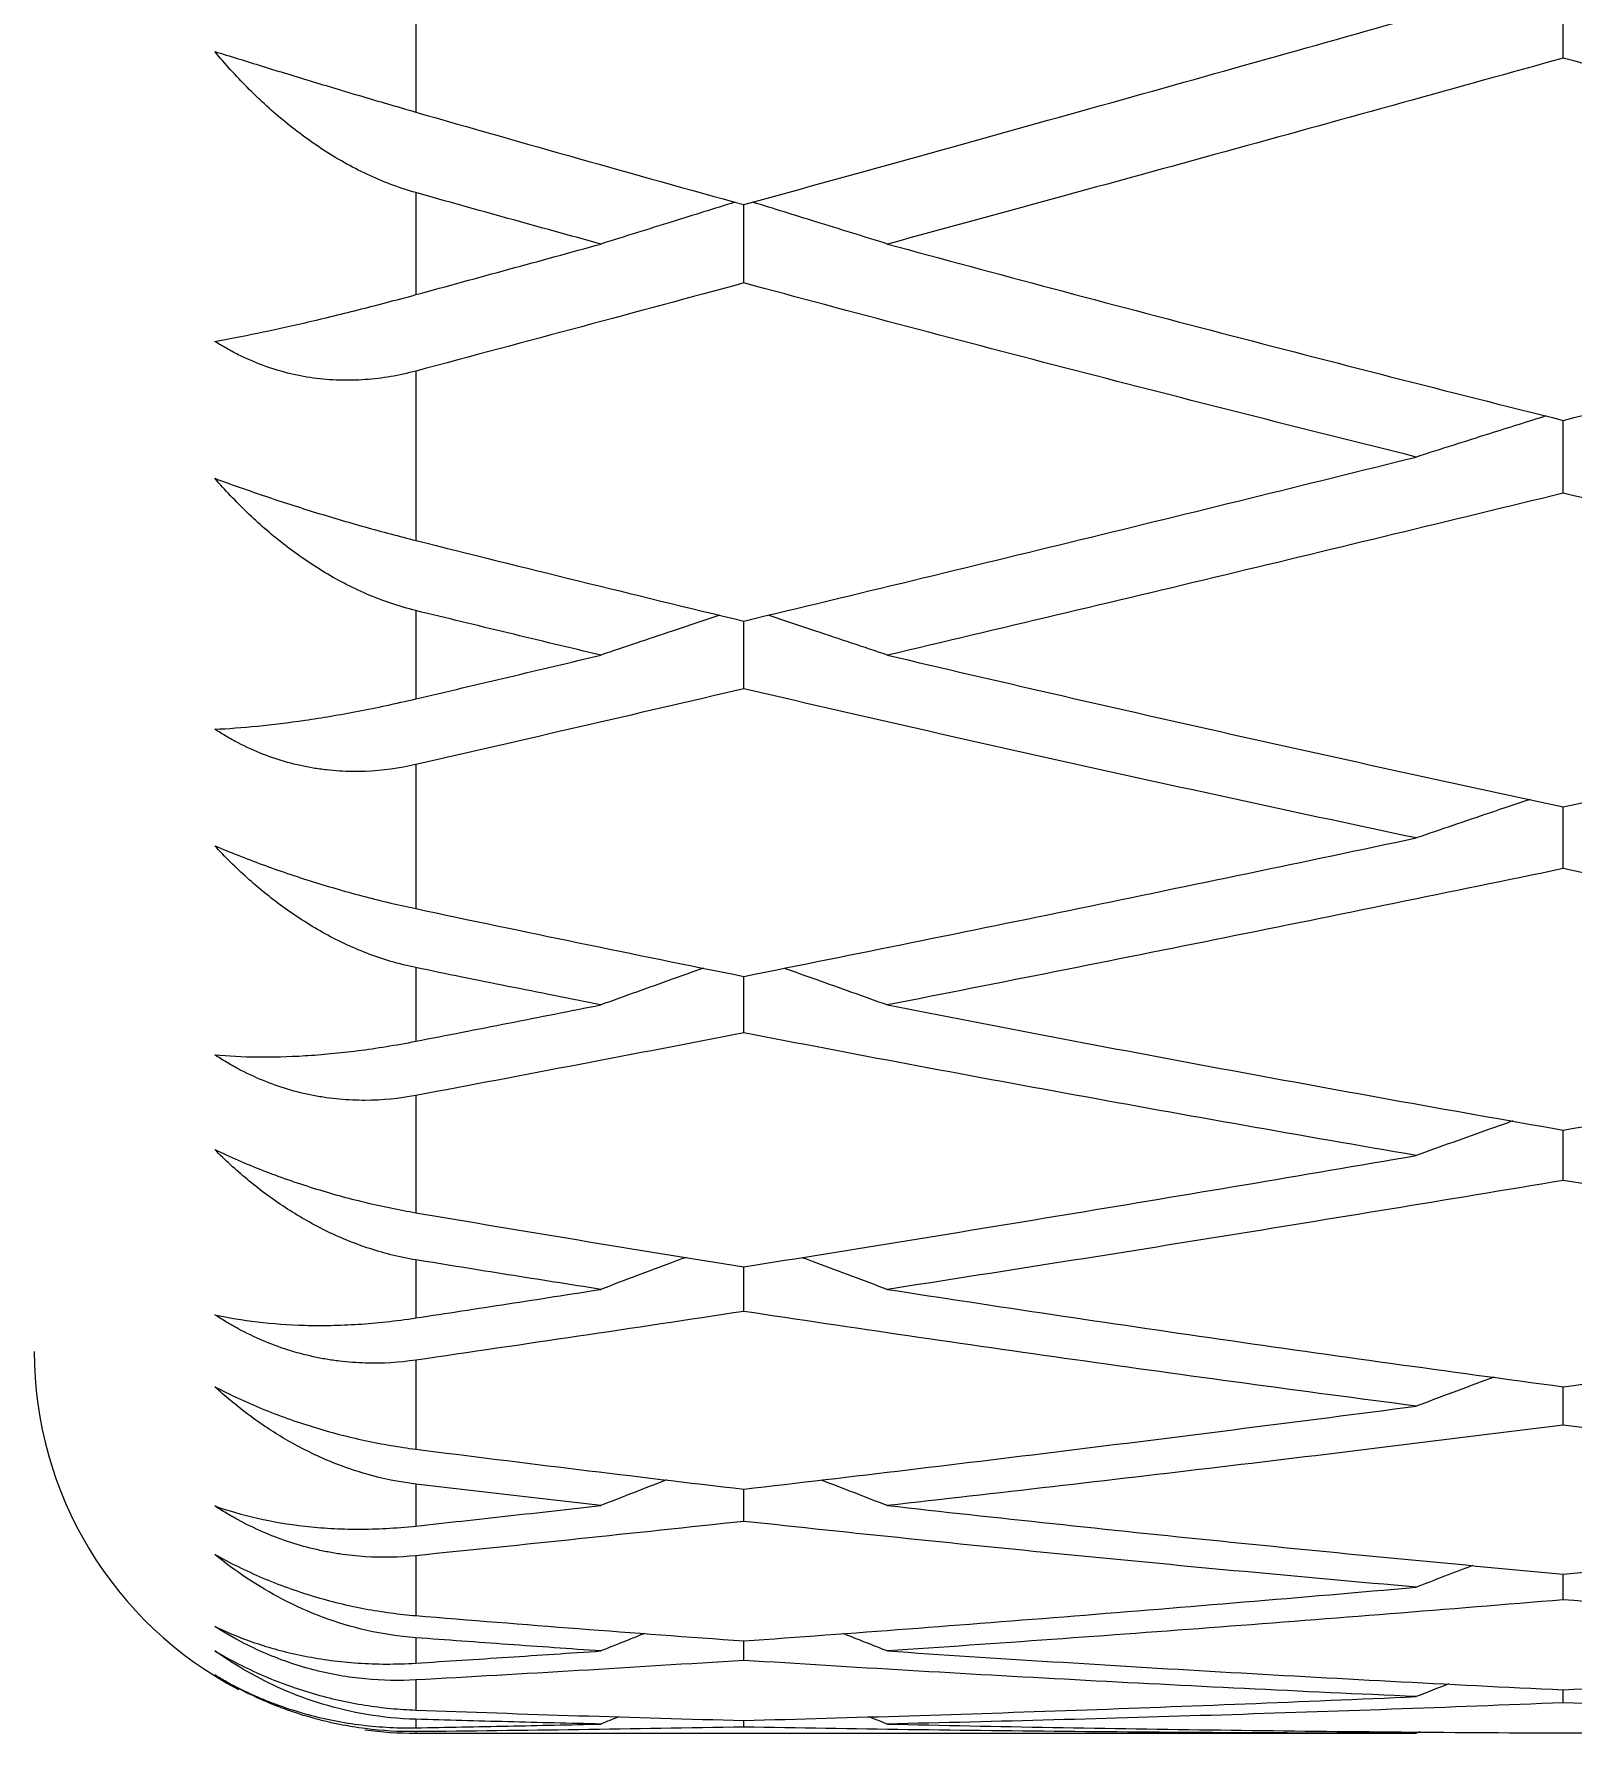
# Model space of a CAD drawing. Extents: x 6453 to 7582, y 0 to 827.
# Drawn here: x 6608.185 to 6612.213, y 199.741 to 204.213 of the extents above; entities that cross this region are included whole.
import ezdxf

# ---------------------------------------------------------------- set-up
doc = ezdxf.new("R2010")
doc.units = 0
doc.header["$LTSCALE"] = 30
doc.header["$MEASUREMENT"] = 0
doc.header["$PDMODE"] = 3
doc.header["$PDSIZE"] = -10
doc.layers.get('0').update_dxf_attribs({"linetype": 'CONTINUOUS'})
doc.layers.get('DEFPOINTS').update_dxf_attribs({"linetype": 'CONTINUOUS'})
doc.layers.add('1', color=7, linetype='CONTINUOUS')
doc.styles.add('Daelim Dimension', font='')
doc.styles.get('Daelim Dimension').set_extended_font_data('나눔고딕')
doc.dimstyles.new('DEFAULT', dxfattribs={"dimscale": 2, "dimtxt": 2, "dimasz": 2, "dimexe": 0, "dimexo": 2, "dimgap": 1, "dimtad": 1, "dimdec": 1, "dimzin": 9, "dimdsep": 46, "dimtxsty": 'Daelim Dimension', "dimcen": 0.5, "dimclrd": 252, "dimclre": 252, "dimclrt": 3, "dimadec": 1, "dimazin": 0, "dimtfac": 1, "dimtdec": 1, "dimtix": 1, "dimtmove": 0, "dimatfit": 3, "dimfxl": 1, "dimtolj": 1, "dimtzin": 1, "dimlwd": 9, "dimlwe": 9, "dimarcsym": 0})

# ---------------------------------------------------------------- blocks, each defined once
blk = doc.blocks.new('*D49')
at = {"color": 5, "lineweight": 9, "ltscale": 0.5, "transparency": 16777216}
for p, q in [((6677.332794329132, 220.066864459086), (6628.548260627731, 268.0054609265835)), ((6604.921866704624, 241.1086575252721), (6627.171205723484, 263.7506143029455)), ((6649.476290164566, 191.7187970069895), (6600.691756463165, 239.657393474487))]:
    blk.add_line(p, q, dxfattribs=at)
at = {"color": 5, "ltscale": 0.5, "transparency": 16777216}
for points in [[(6626.695696500614, 264.2178780650879), (6627.646714946351, 263.283350540803), (6629.974788296337, 266.603669640157)], [(6604.446357481756, 241.5759212874145), (6605.397375927493, 240.6413937631296), (6602.118284131771, 238.2556021880605)]]:
    blk.add_solid(points, dxfattribs=at)
at = {"layer": 'DEFPOINTS', "color": 0, "ltscale": 0.5, "transparency": 16777216}
for p in [(6629.974788296337, 266.603669640157), (6680.185849666344, 217.2632818862326), (6652.329345501778, 188.915214434136)]:
    blk.add_point(p, dxfattribs=at)
at = {"color": 7, "ltscale": 0.5, "transparency": 16777216, "insert": (6610.762873647501, 257.6216783183418), "char_height": 10, "attachment_point": 5, "rotation": 45.50109417869368, "style": 'Daelim Dimension'}
blk.add_mtext('\\A1;40', dxfattribs=at)

msp = doc.modelspace()

# ---------------------------------------------------------------- linework, layer by layer
at = {"layer": '1', "color": 7, "linetype": 'Continuous', "lineweight": 13}
msp.add_line((6609.184837962349, 199.7673518826894), (6609.184837962349, 199.7632865737182), dxfattribs=at)
at = {"layer": '1', "color": 7, "linetype": 'Continuous', "lineweight": 18}
msp.add_line((6609.184837962349, 199.7632818837991), (6611.805306746528, 199.7632818837699), dxfattribs=at)
for start, end in [(179.9999999999935, 242.2954665291462), (262.3063800227869, 270)]:
    msp.add_arc((6609.184837965657, 200.7632818822026), 0.9999999999998953, start, end, dxfattribs=at)
at = {"layer": '1', "color": 7, "linetype": 'Continuous', "lineweight": 13}
for points, weights in [([(6609.184837962402, 204.5138042644693), (6609.184837962399, 204.2552221357334), (6609.184837962395, 204.0087398086594)], [1, 0.999767428634696, 1]), ([(6609.184837962393, 203.7977907276693), (6609.184837962392, 203.6622273024533), (6609.184837962391, 203.5306647535094)], [1, 0.999926457478455, 1]), ([(6609.184837962389, 203.3306093876694), (6609.184837962385, 203.1021910180024), (6609.184837962383, 202.8869449733394)], [1, 0.999767428635029, 1]), ([(6609.184837962382, 202.7032170594994), (6609.18483796238, 202.5854675012753), (6609.184837962379, 202.4720355581994)], [1, 0.999926457478486, 1]), ([(6609.184837962377, 202.3000637863494), (6609.184837962374, 202.1043117751983), (6609.184837962373, 201.9226602936594)], [1, 0.999767428634818, 1]), ([(6609.184837962371, 201.7681665084194), (6609.18483796237, 201.6695209060023), (6609.184837962369, 201.5754623529094)], [1, 0.99992645747863, 1]), ([(6609.184837962366, 201.4334583337593), (6609.184837962365, 201.2725173811233), (6609.184837962363, 201.1264506743494)], [1, 0.999767428634763, 1]), ([(6609.184837962363, 201.0028836839593), (6609.184837962362, 200.9244228192053), (6609.184837962361, 200.8507681812794)], [1, 0.99992645747876, 1]), ([(6609.18483796236, 200.7402877405794), (6609.184837962358, 200.6159211492213), (6609.184837962357, 200.5070395546194)], [1, 0.999767428634885, 1]), ([(6609.184837962355, 200.4157531848894), (6609.184837962354, 200.3583366914464), (6609.184837962354, 200.3058929443194)], [1, 0.999926457478555, 1]), ([(6609.184837962353, 200.2281465288894), (6609.184837962353, 200.1417168852114), (6609.184837962352, 200.0712133323194)], [1, 0.999767428634992, 1]), ([(6609.184837962352, 200.0132077358093), (6609.184837962351, 199.9774646808024), (6609.184837962351, 199.9468064091393)], [1, 0.999926457478677, 1]), ([(6609.18483796235, 199.9026458249893), (6609.18483796235, 199.8551000702444), (6609.18483796235, 199.8237470107393)], [1, 0.999767428634867, 1]), ([(6609.184837962349, 199.7996577089094), (6609.184837962349, 199.7859797007234), (6609.184837962349, 199.7774428029693)], [1, 0.999926457478482, 1])]:
    msp.add_rational_spline(points, weights, degree=2, dxfattribs=at)
at = {"layer": '1', "color": 7, "linetype": 'Continuous', "lineweight": 18}
for points in [[(6612.190408844168, 204.1503038699854), (6612.190401083487, 204.1868682867654), (6612.190389709558, 204.2600058825454), (6612.190386306943, 204.3331608766554), (6612.190386514885, 204.3697426918454)], [(6610.044088957938, 203.7663528935294), (6610.354804459819, 203.8521041973764), (6610.959164561075, 204.0200132957294), (6611.529050102885, 204.1802006442934), (6611.805306746577, 204.2582474379204)], [(6609.184837962393, 203.7977907276693), (6609.140014933308, 203.8103804093294), (6609.054530082037, 203.8432031459604), (6608.938593728999, 203.9090427553523), (6608.834422695762, 203.9868260137034), (6608.741575994331, 204.0725719250744), (6608.6849590729, 204.1352169201743), (6608.658037319932, 204.1675489883854)], [(6612.190408844168, 204.1503038699854), (6611.913120716113, 204.0730718146984), (6611.340722029725, 203.9144963280054), (6610.732951330335, 203.7481818754223), (6610.420308034966, 203.6632275582854)], [(6614.007941417881, 203.6632275582454), (6613.69668201262, 203.7435688491684), (6613.082502779078, 203.9051841383053), (6612.484996486291, 204.0683809780824), (6612.190408844168, 204.1503038699854)], [(6609.184837962395, 204.0087398086594), (6609.325783764119, 203.9681818424773), (6609.609936684583, 203.8872121294344), (6609.898616528077, 203.8065767965913), (6610.044088957938, 203.7663528935294)], [(6609.669429902168, 203.6632275582934), (6609.587941993953, 203.6855974253843), (6609.425688942562, 203.7303969277964), (6609.26488088658, 203.7753086474784), (6609.184837962393, 203.7977907276693)], [(6609.184837962391, 203.5306647535094), (6609.266641571116, 203.5529632589184), (6609.429212659284, 203.5973588083664), (6609.589704976161, 203.6413416609043), (6609.669429902168, 203.6632275582934)], [(6610.420308034966, 203.6632275582854), (6610.706618918286, 203.5854285268024), (6611.28794189369, 203.4305589733253), (6611.886681862926, 203.2774457934094), (6612.190408844157, 203.2014037034154)], [(6612.190408844157, 203.2014037034154), (6612.494493780268, 203.2774170776424), (6613.101532315766, 203.4304492453754), (6613.70621229517, 203.5853461936584), (6614.007941417881, 203.6632275582454)], [(6610.044088957935, 203.5612811368894), (6609.904031135933, 203.5234348251213), (6609.620753834595, 203.4471256798944), (6609.331185846287, 203.3696355380374), (6609.184837962389, 203.3306093876694)], [(6611.805306746564, 203.1054844822104), (6611.503061690076, 203.1804927836534), (6610.907285753008, 203.3315697026804), (6610.328922584717, 203.4844598198364), (6610.044088957935, 203.5612811368894)], [(6610.044088957925, 202.6759217172594), (6610.338517707929, 202.7464417380864), (6610.926517838526, 202.8886075879694), (6611.512696315935, 203.0328672105134), (6611.805306746564, 203.1054844822104)], [(6609.184837962382, 202.7032170594994), (6609.140014933295, 202.7141523796293), (6609.054530082025, 202.7436538750204), (6608.938593728985, 202.8046084413724), (6608.834422695751, 202.8776869838933), (6608.741575994319, 202.9589745317544), (6608.684959072888, 203.0187404040644), (6608.658037319919, 203.0496653467954)], [(6612.190408844154, 203.0107808354254), (6611.894508612818, 202.9385641743193), (6611.303565761473, 202.7956117193353), (6610.714414152669, 202.6557105068924), (6610.420308034954, 202.5865469447454)], [(6614.007941417869, 202.5865469447053), (6613.696624689123, 202.6560903161594), (6613.082388321093, 202.7964366339254), (6612.484939361231, 202.9390101929123), (6612.190408844154, 203.0107808354254)], [(6609.184837962383, 202.8869449733394), (6609.325769053994, 202.8515305451173), (6609.609907229466, 202.7809314096044), (6609.898601783842, 202.7108343524513), (6610.044088957925, 202.6759217172594)], [(6609.669429902156, 202.5865469447534), (6609.587942779684, 202.6059065356944), (6609.42569051303, 202.6447136027764), (6609.264881671286, 202.6836890713284), (6609.184837962382, 202.7032170594994)], [(6609.184837962379, 202.4720355581994), (6609.265663699732, 202.4910312913383), (6609.427255608033, 202.5291134420464), (6609.588725828678, 202.5673733894344), (6609.669429902156, 202.5865469447534)], [(6610.420308034954, 202.5865469447454), (6610.706562824545, 202.5192297427523), (6611.287829468128, 202.3856466363954), (6611.886625542385, 202.2544724816794), (6612.190408844146, 202.1895646816254)], [(6612.190408844146, 202.1895646816254), (6612.492590283478, 202.2540298632824), (6613.097718255841, 202.3846938986754), (6613.704302187059, 202.5187186082584), (6614.007941417869, 202.5865469447053)], [(6610.044088957922, 202.4984444175694), (6609.9006568144, 202.4649979440314), (6609.614012668928, 202.3984834575743), (6609.327819330449, 202.3327394125874), (6609.184837962377, 202.3000637863494)], [(6611.805306746553, 202.1078373175404), (6611.50307132456, 202.1716411558934), (6610.907304984335, 202.3006490920904), (6610.328932179696, 202.4321489207664), (6610.044088957922, 202.4984444175694)], [(6610.044088957915, 201.7453127115793), (6610.336385817652, 201.8038963527164), (6610.92224467889, 201.9229360448394), (6611.510555649401, 202.0456134682333), (6611.805306746553, 202.1078373175404)], [(6609.184837962371, 201.7681665084194), (6609.140014933285, 201.7773276573794), (6609.054530082014, 201.8031846869804), (6608.938593728975, 201.8585863793024), (6608.83442269574, 201.9261595422034), (6608.741575994309, 202.0020981231543), (6608.684959072876, 202.0583300652644), (6608.658037319909, 202.0875090623854)], [(6612.190408844143, 202.0274111848753), (6611.894704851982, 201.9662257050994), (6611.303957504941, 201.8455456155554), (6610.71460960171, 201.7283581528123), (6610.420308034944, 201.6706677104854)], [(6614.007941417858, 201.6706677104453), (6613.696644637776, 201.7286327200284), (6613.08242815263, 201.8461524114053), (6612.484959240825, 201.9665591328524), (6612.190408844143, 202.0274111848753)], [(6609.184837962373, 201.9226602936594), (6609.325769885124, 201.8927730020974), (6609.609908893704, 201.8333136990244), (6609.898602616897, 201.7745273246114), (6610.044088957915, 201.7453127115793)], [(6609.669429902146, 201.6706677104934), (6609.587944001288, 201.6868048913444), (6609.425692954676, 201.7191943158063), (6609.264882891299, 201.7518065360584), (6609.184837962371, 201.7681665084194)], [(6609.184837962369, 201.5754623529094), (6609.2655039526, 201.5911826147683), (6609.426935901119, 201.6227712755364), (6609.588565873077, 201.6546536829443), (6609.669429902146, 201.6706677104934)], [(6610.420308034944, 201.6706677104854), (6610.706565918606, 201.6145540305224), (6611.287835669395, 201.5037062959753), (6611.886628648958, 201.3959241834694), (6612.190408844135, 201.3428764598754)], [(6612.190408844135, 201.3428764598754), (6612.485104771919, 201.3942578516124), (6613.082719744501, 201.5002156024653), (6613.69679067441, 201.6127298936283), (6614.007941417858, 201.6706677104453)], [(6610.044088957912, 201.5973743472694), (6609.900697190669, 201.5696137817914), (6609.614093331189, 201.5145283798043), (6609.327859613316, 201.4603307422973), (6609.184837962366, 201.4334583337593)], [(6611.805306746544, 201.2762363750203), (6611.503085238248, 201.3281367036834), (6610.907332757346, 201.4336621298004), (6610.328946036331, 201.5423309283364), (6610.044088957912, 201.5973743472694)], [(6609.184837962363, 201.0028836839593), (6609.140014933276, 201.0101702902793), (6609.054530082006, 201.0320995590604), (6608.938593728966, 201.0813413848224), (6608.834422695731, 201.1426688223734), (6608.7415759943, 201.2124264374544), (6608.684959072868, 201.2645083604244), (6608.6580373199, 201.2916217207454)], [(6610.044088957906, 200.9847218234993), (6610.327982498753, 201.0299005480263), (6610.905401533624, 201.1235910072303), (6611.502117733437, 201.2241698973133), (6611.805306746544, 201.2762363750203)], [(6612.190408844134, 201.2109689220154), (6611.885684874422, 201.1599262015193), (6611.28595173647, 201.0614027738754), (6610.705625944624, 200.9697736085824), (6610.420308034936, 200.9256244200853)], [(6614.007941417851, 200.9256244200454), (6613.696660810927, 200.9713780699684), (6613.08246044562, 201.0647857134754), (6612.484975357991, 201.1617043170124), (6612.190408844134, 201.2109689220154)], [(6609.184837962363, 201.1264506743494), (6609.325769027008, 201.1024183260574), (6609.609907175451, 201.0547506410044), (6609.898601756793, 201.0079186700013), (6610.044088957906, 200.9847218234993)], [(6609.669429902138, 200.9256244200934), (6609.587944462244, 200.9383626066843), (6609.425693876004, 200.9639797460164), (6609.264883351654, 200.9898711934883), (6609.184837962363, 201.0028836839593)], [(6609.184837962361, 200.8507681812794), (6609.264784824332, 200.8629685381284), (6609.425496691095, 200.8876430464664), (6609.587845806344, 200.9128708111444), (6609.669429902138, 200.9256244200934)], [(6610.420308034936, 200.9256244200853), (6610.7065654706, 200.8813298523124), (6611.28783477149, 200.7944326842154), (6611.886628199141, 200.7112227005694), (6612.190408844129, 200.6706155315154)], [(6612.190408844129, 200.6706155315154), (6612.485204490828, 200.7099604013924), (6613.082919545366, 200.7917449478354), (6613.696890739717, 200.8799045662583), (6614.007941417851, 200.9256244200454)], [(6610.044088957905, 200.8679432382494), (6609.898275851328, 200.8457955364714), (6609.60925610218, 200.8023826469044), (6609.325443875509, 200.7607025605974), (6609.18483796236, 200.7402877405794)], [(6611.805306746536, 200.6197928486004), (6611.503095521308, 200.6592226323433), (6610.907353283285, 200.7401110622004), (6610.328956277224, 200.8247566369064), (6610.044088957905, 200.8679432382494)], [(6609.184837962355, 200.4157531848894), (6609.140014943193, 200.4210854137893), (6609.054530105841, 200.4388466550404), (6608.938593755549, 200.4813891049424), (6608.834422718121, 200.5357988989134), (6608.741576004162, 200.5986112748043), (6608.684959076221, 200.6459725631744), (6608.658037319894, 200.6707232301254)], [(6610.044088957899, 200.4024822459394), (6610.327801377054, 200.4354242725763), (6610.905038511488, 200.5044981497604), (6611.501935865986, 200.5802117635434), (6611.805306746536, 200.6197928486004)], [(6612.190408844128, 200.5703991591254), (6611.885967529079, 200.5319604857794), (6611.286515961818, 200.4584672789354), (6610.705907461031, 200.3914966317624), (6610.420308034931, 200.3595799237254)], [(6614.007941417844, 200.3595799236854), (6613.696680248455, 200.3926218755294), (6613.082499256599, 200.4608949656454), (6612.484994728229, 200.5332626422824), (6612.190408844128, 200.5703991591254)], [(6609.184837962357, 200.5070395546194), (6609.325764689444, 200.4891258224274), (6609.609898490045, 200.4537723455144), (6609.898597409172, 200.4194075094713), (6610.044088957899, 200.4024822459394)], [(6609.669429902132, 200.3595799237333), (6609.587945432922, 200.3687795355344), (6609.425695816117, 200.3873437017564), (6609.264884321065, 200.4062307226484), (6609.184837962355, 200.4157531848894)], [(6609.841382940984, 200.4265493470473), (6609.783896468733, 200.4042933439292), (6609.726579073818, 200.3819701227558), (6609.669429902132, 200.3595799237333)], [(6610.044088957899, 200.3181428903694), (6610.044080271909, 200.3462407031663), (6610.044073677388, 200.3743520418944), (6610.044069101314, 200.4024768879564)], [(6610.246508416084, 200.4268219091816), (6610.304429368248, 200.4045025998647), (6610.36236283197, 200.3820888734476), (6610.420308034931, 200.3595799237254)], [(6609.184837962354, 200.3058929443194), (6609.264767636716, 200.3145780032784), (6609.425462293156, 200.3322086879963), (6609.587828596297, 200.3503671210644), (6609.669429902132, 200.3595799237333)], [(6610.420308034931, 200.3595799237254), (6610.706551003272, 200.3275912976523), (6611.287805775437, 200.2655980055654), (6611.886613673319, 200.2078702888494), (6612.190408844123, 200.1801473279453)], [(6612.190408844123, 200.1801473279453), (6612.484927043059, 200.2069819396924), (6613.082363639954, 200.2636490189354), (6613.696612328164, 200.3265307617694), (6614.007941417844, 200.3595799236854)], [(6610.044088957899, 200.3181428903694), (6609.898361141885, 200.3023287326814), (6609.609426490128, 200.2715266134444), (6609.325528968749, 200.2423425716173), (6609.184837962353, 200.2281465288894)], [(6611.805306746532, 200.1456988709303), (6611.503098342348, 200.1722276270534), (6610.90735891435, 200.2275945042304), (6610.328959086698, 200.2872879426164), (6610.044088957899, 200.3181428903694)], [(6609.184837962352, 200.0132077358093), (6609.140014960521, 200.0165271666194), (6609.054530147479, 200.0299257829903), (6608.938593801986, 200.0653027501424), (6608.834422757239, 200.1121987738434), (6608.741576021395, 200.1673777270344), (6608.684959082087, 200.2094994828043), (6608.658037319889, 200.2316162843354)], [(6611.953880317874, 200.2027674369759), (6611.904231562057, 200.1837913631644), (6611.854707194718, 200.1647684495937), (6611.805306746532, 200.1456988709303)], [(6612.190408844122, 200.1127201125854), (6612.190403018066, 200.1351841561437), (6612.190398360699, 200.157657158627), (6612.190394837799, 200.1801391111009)], [(6610.044088957896, 200.0049731175693), (6610.327785108661, 200.0253451819863), (6610.905005904775, 200.0690754969604), (6611.501919530609, 200.1190666351933), (6611.805306746532, 200.1456988709303)], [(6612.190408844122, 200.1127201125854), (6611.885772852347, 200.0872430014593), (6611.286127354853, 200.0395285418054), (6610.705713568263, 199.9980138072524), (6610.420308034925, 199.9787359233753)], [(6614.00794141784, 199.9787359233354), (6613.696659519655, 199.9987083495784), (6613.082457867345, 200.0411038346854), (6612.484974071188, 200.0881235237924), (6612.190408844122, 200.1127201125854)], [(6609.184837962352, 200.0712133323194), (6609.325759132036, 200.0596142005774), (6609.609887362059, 200.0369619794243), (6609.898591838877, 200.0154410689514), (6610.044088957896, 200.0049731175693)], [(6609.669429902127, 199.9787359233834), (6609.587943777605, 199.9842964322044), (6609.425692507615, 199.9956045124464), (6609.264882667907, 200.0072799119084), (6609.184837962352, 200.0132077358093)], [(6609.784096184959, 200.0244908342667), (6609.745798968486, 200.0092697607334), (6609.707576958882, 199.9940180994215), (6609.669429902127, 199.9787359233834)], [(6610.044088957895, 199.9539970312994), (6610.044083299272, 199.9709782500131), (6610.044078528284, 199.9879659174757), (6610.044074624742, 200.0049600292612)], [(6610.303899007279, 200.0248496733172), (6610.342696596173, 200.0095219334065), (6610.381499682729, 199.9941507659765), (6610.420308034925, 199.9787359233753)], [(6609.184837962349, 199.7996577089094), (6609.140014960516, 199.8009279753094), (6609.054530147471, 199.8098171775803), (6608.938593801978, 199.8376410742324), (6608.834422757232, 199.8765095285233), (6608.741576021391, 199.9234504968244), (6608.684959082083, 199.9598712165543), (6608.658037319886, 199.9791118309654)], [(6609.184837962351, 199.9468064091393), (6609.26476608858, 199.9518835394784), (6609.425459194843, 199.9622798197464), (6609.587827046142, 199.9731674489444), (6609.669429902127, 199.9787359233834)], [(6610.420308034925, 199.9787359233753), (6610.706576103643, 199.9593997790323), (6611.287856082716, 199.9229864299854), (6611.886638875177, 199.8913773882993), (6612.19040884412, 199.8768455214454)], [(6612.19040884412, 199.8768455214454), (6612.487267204704, 199.8910246745424), (6613.087052501777, 199.9221452986853), (6613.698960618785, 199.9589111398984), (6614.00794141784, 199.9787359233354)], [(6610.044088957895, 199.9539970312994), (6609.898302447696, 199.9446729721614), (6609.609309234677, 199.9268034902344), (6609.325470410347, 199.9104519503474), (6609.18483796235, 199.9026458249893)], [(6611.805306746529, 199.8591487148304), (6611.503078923128, 199.8724870138234), (6610.907320151799, 199.9017273859804), (6610.328939747104, 199.9358134508864), (6610.044088957895, 199.9539970312994)], [(6611.890652453628, 199.8925500150523), (6611.862162847681, 199.8814319602933), (6611.833714308396, 199.8702981822961), (6611.805306746529, 199.8591487148304)], [(6612.19040884412, 199.8429462097854), (6612.190405661, 199.8542392200861), (6612.190402826744, 199.8655352201476), (6612.19040033577, 199.876834208712)], [(6609.18483796235, 199.8237470107393), (6609.325806864133, 199.8185871083974), (6609.609982939433, 199.8088823978443), (6609.898639681655, 199.8004436528814), (6610.044088957892, 199.7965496315693)], [(6610.044088957892, 199.7965496315693), (6610.331021595921, 199.8042169059464), (6610.911492845938, 199.8222704476504), (6611.505169343431, 199.8459026728934), (6611.805306746529, 199.8591487148304)], [(6612.19040884412, 199.8429462097854), (6611.889022584986, 199.8308646441694), (6611.292614409947, 199.8095468852154), (6610.708950214612, 199.7937876817924), (6610.420308034923, 199.7872650255754)], [(6614.007941417838, 199.7872650255354), (6613.696635095806, 199.7939474279194), (6613.082409100174, 199.8099991838854), (6612.484949731887, 199.8311574045024), (6612.19040884412, 199.8429462097854)], [(6609.669429902126, 199.7872650255834), (6609.58794665129, 199.7891252568644), (6609.425698251292, 199.7930530794464), (6609.264885537846, 199.7973891918184), (6609.184837962349, 199.7996577089094)], [(6609.184837962349, 199.7774428029693), (6609.264937523563, 199.7788595790884), (6609.425802291511, 199.7819116460664), (6609.587998704849, 199.7854059826844), (6609.669429902126, 199.7872650255834)], [(6610.044088957892, 199.7794953192794), (6609.89875458172, 199.7767783369314), (6609.610212479855, 199.7720474803044), (6609.325921498382, 199.7686927610173), (6609.184837962349, 199.7673518826894)], [(6609.716458115029, 199.8062828304151), (6609.700769395462, 199.7999487672499), (6609.685093330356, 199.7936094972683), (6609.669429902126, 199.7872650255834)], [(6610.044088957892, 199.7794953192794), (6610.04408688022, 199.7851760303342), (6610.044084922211, 199.7908576967234), (6610.044083082868, 199.7965403182656)], [(6611.805306746528, 199.7632818837704), (6611.503112183678, 199.7632818837733), (6610.907386542925, 199.7660726787103), (6610.328972871271, 199.7741796165264), (6610.044088957892, 199.7794953192794)], [(6610.371217575335, 199.8069575643275), (6610.387580113997, 199.8004012240478), (6610.403943606325, 199.7938370507218), (6610.420308034923, 199.7872650255754)], [(6610.420308034923, 199.7872650255754), (6610.70670549137, 199.7807930950024), (6611.288115407425, 199.7703604434454), (6611.886768786047, 199.7652165022394), (6612.190408844119, 199.7640331500754)], [(6612.190408844119, 199.7640331500754), (6612.492301292589, 199.7652078626624), (6613.097139203976, 199.7703013243054), (6613.704012192412, 199.7807409775784), (6614.007941417838, 199.7872650255354)], [(6611.814836897065, 199.7670417049527), (6611.811659667873, 199.7657886284732), (6611.808482951068, 199.76453535473), (6611.805306746528, 199.7632818837704)]]:
    msp.add_open_spline(points, degree=3, dxfattribs=at)
for points, knots in [([(6608.658037319934, 204.1675489883793), (6608.697806407561, 204.1551206003439), (6608.739261183711, 204.1422550381108), (6608.804021713104, 204.122320605959), (6608.826063561366, 204.1155623790621), (6608.870942551127, 204.1018641829245), (6608.893417955617, 204.0950346235545), (6608.960949434896, 204.0746141310536), (6609.00611015522, 204.0610908029708), (6609.074063892457, 204.0409901030598), (6609.096546803732, 204.0343812074222), (6609.14101147926, 204.021399164087), (6609.163026089468, 204.01501630071), (6609.184837962393, 204.0087398086565)], [0, 0, 0, 0, 0.250000000000045, 0.250000000000045, 0.3750000000000427, 0.3750000000000427, 0.5000000000000405, 0.5000000000000405, 0.749999999999951, 0.749999999999951, 0.8749999999999756, 0.8749999999999756, 1, 1, 1, 1]), ([(6610.021195210552, 203.7727712479071), (6609.96602492721, 203.755798547556), (6609.848395932493, 203.7194036205024), (6609.73147049605, 203.6827836820333), (6609.669429902168, 203.6632275582934)], [0, 0, 0, 0, 0.4677048215013129, 1, 1, 1, 1]), ([(6610.044088957935, 203.5612811368894), (6610.044079368122, 203.5976874459093), (6610.04406615318, 203.6660350049333), (6610.04406157382, 203.7344063781061), (6610.044061250899, 203.7663571344692)], [0, 0, 0, 0, 0.5327637849832693, 1, 1, 1, 1]), ([(6610.420308034966, 203.6632275582854), (6610.357571405754, 203.6828348558464), (6610.239785757949, 203.7194862455251), (6610.122052093069, 203.755823842432), (6610.067025632012, 203.7727430286762)], [0, 0, 0, 0, 0.5325170726562491, 1, 1, 1, 1]), ([(6608.658037319923, 203.4083684727059), (6608.693350946847, 203.4146487477278), (6608.730544685954, 203.4218056846028), (6608.80914376803, 203.4380152348118), (6608.850541921467, 203.4470652676334), (6608.916405897265, 203.4622669144307), (6608.939028168828, 203.4676152983129), (6608.985543380358, 203.4788757535093), (6609.009249683979, 203.4847423203154), (6609.081824222352, 203.5030854552974), (6609.132126065099, 203.516296236695), (6609.184837962393, 203.5306647535049)], [0, 0, 0, 0, 0.2499999999999664, 0.2499999999999664, 0.4999999999999328, 0.4999999999999328, 0.6249999999998944, 0.6249999999998944, 0.749999999999856, 0.749999999999856, 1, 1, 1, 1]), ([(6609.184837962388, 203.3306093876751), (6609.141125510458, 203.3189527194934), (6609.096902021472, 203.3112961402359), (6609.02969880038, 203.30644284193), (6609.007152455642, 203.3059348651376), (6608.973095225215, 203.3069692487732), (6608.961703137604, 203.30761386623), (6608.938835486382, 203.3095307167287), (6608.927381848317, 203.3108035230936), (6608.8706530806, 203.3186767072128), (6608.826417912676, 203.3298227043482), (6608.761776353725, 203.3538214924679), (6608.740515507704, 203.3630390312799), (6608.7090629934, 203.3787365173288), (6608.698643650799, 203.3842875910269), (6608.678130768383, 203.395918411394), (6608.668014976264, 203.4020085070291), (6608.658037319923, 203.4083684727047)], [0, 0, 0, 0, 0.2499999999999674, 0.2499999999999674, 0.3750000000000311, 0.3750000000000311, 0.4375000000000211, 0.4375000000000211, 0.500000000000011, 0.500000000000011, 0.7500000000000646, 0.7500000000000646, 0.8750000000001232, 0.8750000000001232, 0.9375000000000615, 0.9375000000000615, 1, 1, 1, 1]), ([(6612.145673273444, 203.212928437096), (6612.096067225025, 203.1974464077886), (6611.98224515882, 203.1617459217887), (6611.869072429874, 203.1258432025594), (6611.805306746564, 203.1054844822104)], [0, 0, 0, 0, 0.4347388197980472, 1, 1, 1, 1]), ([(6612.190408844154, 203.0107808354254), (6612.190401083473, 203.0467807363354), (6612.190391049174, 203.110312501314), (6612.190387219035, 203.1738656143083), (6612.190386686843, 203.2014038338314)], [0, 0, 0, 0, 0.566752523673022, 1, 1, 1, 1]), ([(6608.658037319921, 203.0496653467993), (6608.697806407549, 203.0348722228291), (6608.739261183699, 203.0201440168242), (6608.80402171309, 202.99818065778), (6608.826063561351, 202.9908736483553), (6608.870942551113, 202.9763436194119), (6608.893417955604, 202.9692373612872), (6608.960949434886, 202.9483796005338), (6609.006110155209, 202.9350864665762), (6609.074063892445, 202.9160594713332), (6609.096546803721, 202.9099274715142), (6609.14101147925, 202.8981153434614), (6609.163026089459, 202.8924260563268), (6609.184837962385, 202.8869449733425)], [0, 0, 0, 0, 0.2500000000000763, 0.2500000000000763, 0.3750000000001144, 0.3750000000001144, 0.5000000000001525, 0.5000000000001525, 0.7500000000000145, 0.7500000000000145, 0.8750000000000072, 0.8750000000000072, 1, 1, 1, 1]), ([(6609.980823868858, 202.6913410497976), (6609.939176938736, 202.6774757903356), (6609.835047672176, 202.6426588067087), (6609.731470496035, 202.6076512754834), (6609.669429902156, 202.5865469447534)], [0, 0, 0, 0, 0.3991065562825439, 1, 1, 1, 1]), ([(6610.420308034954, 202.5865469447454), (6610.357571405602, 202.6077065006464), (6610.253276840903, 202.6427291144208), (6610.149023033126, 202.6774862245721), (6610.107474340723, 202.6912984445271)], [0, 0, 0, 0, 0.601401124031879, 1, 1, 1, 1]), ([(6610.044088957922, 202.4984444175694), (6610.04407936811, 202.5340763245194), (6610.044067684034, 202.5932254194394), (6610.044062750672, 202.6524003100031), (6610.044061827146, 202.6759224151048)], [0, 0, 0, 0, 0.6025672373889285, 1, 1, 1, 1]), ([(6608.658037319912, 202.3926401663982), (6608.693350946844, 202.3942143679287), (6608.730544685925, 202.3968857983728), (6608.809143767848, 202.404617216814), (6608.850541921156, 202.4096737945287), (6608.916405896642, 202.4193248584), (6608.939028167851, 202.4228940790055), (6608.985543379679, 202.4307735933647), (6609.009249683435, 202.4350516494129), (6609.081824222153, 202.4489589334752), (6609.132126065055, 202.4596471635184), (6609.184837962379, 202.4720355582004)], [0, 0, 0, 0, 0.2499999999999672, 0.2499999999999672, 0.4999999999999344, 0.4999999999999344, 0.6249999999999042, 0.6249999999999042, 0.7499999999998741, 0.7499999999998741, 1, 1, 1, 1]), ([(6609.184837962377, 202.3000637863491), (6609.141125510459, 202.2900741509163), (6609.096902021464, 202.2840100898263), (6609.029698800317, 202.281415254958), (6609.007152455554, 202.2816382868549), (6608.973095225077, 202.2837330372253), (6608.961703137447, 202.2847250767097), (6608.938835486185, 202.2873240042796), (6608.92738184817, 202.2889307517737), (6608.870653080603, 202.29841897987), (6608.826417912728, 202.3107000001532), (6608.76177635376, 202.3361602291302), (6608.740515507719, 202.3458245997065), (6608.709062993362, 202.3621299075606), (6608.698643650763, 202.3678732792266), (6608.678130768363, 202.3798644915467), (6608.668014976251, 202.3861231307727), (6608.658037319914, 202.3926401663977)], [0, 0, 0, 0, 0.2500000000000473, 0.2500000000000473, 0.3750000000001162, 0.3750000000001162, 0.4375000000001305, 0.4375000000001305, 0.5000000000001448, 0.5000000000001448, 0.7500000000000282, 0.7500000000000282, 0.8749999999999963, 0.8749999999999963, 0.9374999999999981, 0.9374999999999981, 1, 1, 1, 1]), ([(6612.103496375236, 202.2087416456051), (6612.068009224696, 202.1968522775543), (6611.968291284405, 202.1633246548646), (6611.869072429861, 202.1296306409694), (6611.805306746553, 202.1078373175404)], [0, 0, 0, 0, 0.3552419988738674, 1, 1, 1, 1]), ([(6612.190408844143, 202.0274111848753), (6612.190401083463, 202.0624521474653), (6612.190392314858, 202.1164953962813), (6612.190388283979, 202.1705607301081), (6612.190387439225, 202.1895641832507)], [0, 0, 0, 0, 0.6485598338910982, 1, 1, 1, 1]), ([(6608.658037319909, 202.0875090623889), (6608.697806407537, 202.0705132790456), (6608.739261183688, 202.0540837945758), (6608.804021713079, 202.0303321437966), (6608.826063561341, 202.0225564089676), (6608.870942551102, 202.0073537412567), (6608.893417955594, 202.0000486420283), (6608.960949434874, 201.9789821350141), (6609.006110155198, 201.9660648375395), (6609.074063892434, 201.948320010706), (6609.096546803711, 201.9427320901795), (6609.141011479239, 201.9322192935559), (6609.163026089448, 201.9272859156843), (6609.184837962374, 201.9226602936613)], [0, 0, 0, 0, 0.2500000000000875, 0.2500000000000875, 0.3750000000000819, 0.3750000000000819, 0.5000000000000763, 0.5000000000000763, 0.7500000000000651, 0.7500000000000651, 0.8750000000000325, 0.8750000000000325, 1, 1, 1, 1]), ([(6609.938394117304, 201.7669719396587), (6609.91094020349, 201.7572330063823), (6609.820999108385, 201.7252366393877), (6609.731470496024, 201.6930890247734), (6609.669429902146, 201.6706677104934)], [0, 0, 0, 0, 0.3048161429063857, 1, 1, 1, 1]), ([(6610.044088957912, 201.5973743472694), (6610.044079368099, 201.6318414615293), (6610.044069300257, 201.6811465062159), (6610.044064244677, 201.7304758242954), (6610.044063169601, 201.7453113447606)], [0, 0, 0, 0, 0.6992999560023475, 1, 1, 1, 1]), ([(6610.149979811347, 201.7669292833487), (6610.177363811269, 201.7572388390179), (6610.267452393074, 201.7252985702896), (6610.357571405549, 201.6931476961864), (6610.420308034944, 201.6706677104854)], [0, 0, 0, 0, 0.3039996029777468, 1, 1, 1, 1]), ([(6608.658037319903, 201.5398377226286), (6608.693350946835, 201.5366886033848), (6608.730544685914, 201.5348452586514), (6608.809143767822, 201.53401383832), (6608.85054192112, 201.5350215600334), (6608.916405896579, 201.5390163019774), (6608.939028167758, 201.5407672542625), (6608.985543379612, 201.5451794981102), (6609.009249683379, 201.5478221720926), (6609.081824222128, 201.5571412340402), (6609.132126065043, 201.5651898102053), (6609.184837962369, 201.5754623529073)], [0, 0, 0, 0, 0.2499999999998977, 0.2499999999998977, 0.4999999999997954, 0.4999999999997954, 0.6249999999998216, 0.6249999999998216, 0.7499999999998478, 0.7499999999998478, 1, 1, 1, 1]), ([(6609.184837962367, 201.4334583337552), (6609.141125510449, 201.425245179604), (6609.096902021454, 201.4208400758086), (6609.029698800307, 201.4205321339326), (6609.007152455544, 201.4214837309334), (6608.973095225067, 201.4246158975076), (6608.961703137437, 201.4259444900242), (6608.938835486175, 201.4291970202616), (6608.92738184816, 201.4311201050245), (6608.870653080593, 201.4421194220959), (6608.826417912718, 201.4554009121235), (6608.76177635375, 201.4820436343604), (6608.740515507709, 201.492048951828), (6608.709062993352, 201.5087834370955), (6608.698643650753, 201.5146561811478), (6608.678130768353, 201.5268764071973), (6608.668014976241, 201.533235019057), (6608.658037319904, 201.5398377226282)], [0, 0, 0, 0, 0.2499999999996879, 0.2499999999996879, 0.3749999999994612, 0.3749999999994612, 0.4374999999994178, 0.4374999999994178, 0.4999999999993745, 0.4999999999993745, 0.7499999999995509, 0.7499999999995509, 0.8749999999997624, 0.8749999999997624, 0.9374999999998812, 0.9374999999998812, 1, 1, 1, 1]), ([(6612.058568398198, 201.3667753507691), (6612.03809929527, 201.3595195127768), (6611.953405580131, 201.3294359237987), (6611.869072429851, 201.2992255293094), (6611.805306746544, 201.2762363750203)], [0, 0, 0, 0, 0.2414353060788924, 1, 1, 1, 1]), ([(6612.190408844134, 201.2109689220154), (6612.190401083453, 201.2446670301754), (6612.190393666604, 201.2886307620125), (6612.19038963935, 201.3326142587573), (6612.190388882084, 201.3428739203704)], [0, 0, 0, 0, 0.7667628109887877, 1, 1, 1, 1]), ([(6608.658037319899, 201.2916217207435), (6608.697806407528, 201.2726094873857), (6608.739261183678, 201.2546587293205), (6608.804021713069, 201.2293790148624), (6608.82606356133, 201.2212197472076), (6608.870942551092, 201.2055110043378), (6608.893417955584, 201.1980871002014), (6608.960949434864, 201.1770426559858), (6609.006110155187, 201.1646427196082), (6609.074063892424, 201.14837447722), (6609.0965468037, 201.1433918584124), (6609.141011479228, 201.1342935736178), (6609.163026089437, 201.1301701561297), (6609.184837962363, 201.1264506743509)], [0, 0, 0, 0, 0.2499999999999497, 0.2499999999999497, 0.3749999999999771, 0.3749999999999771, 0.5000000000000044, 0.5000000000000044, 0.7499999999999717, 0.7499999999999717, 0.8749999999999858, 0.8749999999999858, 1, 1, 1, 1]), ([(6609.892503106325, 201.00944605591), (6609.880377076554, 201.0049246491079), (6609.805781697224, 200.9770754473453), (6609.731470496016, 200.9491170652934), (6609.669429902138, 200.9256244200934)], [0, 0, 0, 0, 0.1624567353206522, 1, 1, 1, 1]), ([(6610.044088957905, 200.8679432382494), (6610.044079368092, 200.9008679308894), (6610.044071048478, 200.9397915479468), (6610.044066151552, 200.9787350555176), (6610.044065478936, 200.9847232357334)], [0, 0, 0, 0, 0.8462462540783301, 1, 1, 1, 1]), ([(6610.195822322212, 201.0094700165394), (6610.207927797295, 201.0049720292686), (6610.2827391102, 200.977151362084), (6610.357571405567, 200.9491785401264), (6610.420308034936, 200.9256244200853)], [0, 0, 0, 0, 0.1618208670184497, 1, 1, 1, 1]), ([(6609.18483796236, 200.7402877405784), (6609.141125510447, 200.733941052745), (6609.096902021448, 200.7312431694818), (6609.029698800279, 200.7332254944753), (6609.007152455507, 200.7348952306857), (6608.97309522501, 200.7390304967957), (6608.961703137375, 200.7406810860086), (6608.938835486096, 200.7445515835162), (6608.9273818481, 200.7467699358269), (6608.870653080588, 200.759159831045), (6608.826417912733, 200.7732962760227), (6608.761776353757, 200.8008295882807), (6608.740515507709, 200.8110662322908), (6608.709062993331, 200.8280465484602), (6608.698643650733, 200.8339843218859), (6608.67813076834, 200.8462996743079), (6608.668014976229, 200.852688592518), (6608.658037319894, 200.8593046234325)], [0, 0, 0, 0, 0.2500000000001073, 0.2500000000001073, 0.375000000000161, 0.375000000000161, 0.4375000000001322, 0.4375000000001322, 0.5000000000001034, 0.5000000000001034, 0.7499999999999882, 0.7499999999999882, 0.8749999999999882, 0.8749999999999882, 0.937499999999994, 0.937499999999994, 1, 1, 1, 1]), ([(6608.658037319894, 200.8593046234327), (6608.693350946828, 200.851466685824), (6608.730544685897, 200.8451287619861), (6608.809143767758, 200.8357436121021), (6608.850541921015, 200.8326914370068), (6608.916405896376, 200.830986089795), (6608.939028167444, 200.8308995899611), (6608.985543379393, 200.8317962218209), (6609.009249683203, 200.8327745600455), (6609.081824222059, 200.8374032982815), (6609.132126065024, 200.842724038686), (6609.18483796236, 200.8507681812815)], [0, 0, 0, 0, 0.2500000000000382, 0.2500000000000382, 0.5000000000000765, 0.5000000000000765, 0.6250000000000511, 0.6250000000000511, 0.7500000000000256, 0.7500000000000256, 1, 1, 1, 1]), ([(6608.658037319895, 200.6707232301273), (6608.697806407523, 200.6499028487638), (6608.739261183672, 200.6306274893661), (6608.804021713063, 200.6040966810718), (6608.826063561323, 200.5956432752351), (6608.870942551086, 200.579600565481), (6608.893417955577, 200.5721391942842), (6608.960949434859, 200.5513473802019), (6609.006110155182, 200.5396006612194), (6609.074063892417, 200.5249872415449), (6609.096546803694, 200.5206645150702), (6609.141011479222, 200.5130804248167), (6609.163026089431, 200.5098121447368), (6609.184837962357, 200.5070395546229)], [0, 0, 0, 0, 0.2500000000002154, 0.2500000000002154, 0.3750000000002558, 0.3750000000002558, 0.5000000000002962, 0.5000000000002962, 0.7500000000002511, 0.7500000000002511, 0.8750000000001256, 0.8750000000001256, 1, 1, 1, 1]), ([(6612.009483227859, 200.6959057069054), (6612.005396046615, 200.694392454124), (6611.937116872293, 200.6691021776964), (6611.869072429846, 200.6437259597694), (6611.805306746536, 200.6197928486004)], [0, 0, 0, 0, 0.05984753450635488, 1, 1, 1, 1]), ([(6612.190408844128, 200.5703991591254), (6612.190401083447, 200.6023852093253), (6612.19039514694, 200.6357892501802), (6612.190391381989, 200.6692083544516), (6612.190391227558, 200.6706131575035)], [0, 0, 0, 0, 0.9579648686540088, 1, 1, 1, 1]), ([(6609.184837962352, 200.2281465288942), (6609.141125510439, 200.2237358430179), (6609.09690202144, 200.2227747388628), (6609.029698800273, 200.2270256119573), (6609.007152455501, 200.2293951933969), (6608.973095225004, 200.2344882521976), (6608.961703137367, 200.2364427539043), (6608.938835486089, 200.2408888126971), (6608.927381848093, 200.2433781278251), (6608.870653080583, 200.2570228549123), (6608.826417912727, 200.2718593730004), (6608.761776353753, 200.2999816145476), (6608.740515507703, 200.3103374302835), (6608.709062993326, 200.3273775374464), (6608.69864365073, 200.3333152847575), (6608.678130768335, 200.3455908339764), (6608.668014976223, 200.3519400602136), (6608.658037319889, 200.358496931853)], [0, 0, 0, 0, 0.2500000000001846, 0.2500000000001846, 0.3750000000002068, 0.3750000000002068, 0.4375000000001114, 0.4375000000001114, 0.5000000000000158, 0.5000000000000158, 0.7499999999998724, 0.7499999999998724, 0.8749999999998682, 0.8749999999998682, 0.937499999999934, 0.937499999999934, 1, 1, 1, 1]), ([(6608.658037319889, 200.358496931851), (6608.693350946824, 200.3460560499615), (6608.730544685895, 200.3352929866378), (6608.809143767756, 200.3174569328689), (6608.850541921013, 200.3103783012361), (6608.916405896375, 200.3029915490214), (6608.939028167444, 200.3010685447911), (6608.985543379392, 200.2984397409742), (6609.009249683201, 200.2977430245604), (6609.081824222057, 200.2976307256508), (6609.13212606502, 200.3001653351418), (6609.184837962355, 200.3058929443191)], [0, 0, 0, 0, 0.2500000000000253, 0.2500000000000253, 0.5000000000000505, 0.5000000000000505, 0.6250000000000057, 0.6250000000000057, 0.7499999999999607, 0.7499999999999607, 1, 1, 1, 1]), ([(6608.65803731989, 200.2316162843387), (6608.697806407518, 200.2092158674237), (6608.739261183668, 200.1888270915638), (6608.804021713062, 200.1613358665193), (6608.826063561327, 200.1526809397819), (6608.870942551085, 200.13648003043), (6608.893417955574, 200.1290629405174), (6608.960949434853, 200.1087515560355), (6609.006110155176, 200.0977867539589), (6609.074063892416, 200.0849882646811), (6609.096546803689, 200.0813727912362), (6609.141011479216, 200.0753859884039), (6609.163026089424, 200.073008653693), (6609.184837962351, 200.0712133323215)], [0, 0, 0, 0, 0.2500000000001034, 0.2500000000001034, 0.3750000000000306, 0.3750000000000306, 0.4999999999999579, 0.4999999999999579, 0.7499999999999529, 0.7499999999999529, 0.8749999999999765, 0.8749999999999765, 1, 1, 1, 1]), ([(6609.18483796235, 199.9026458249884), (6609.141125510438, 199.9002194654668), (6609.096902021439, 199.9010056704774), (6609.02969880027, 199.9074785182175), (6609.007152455498, 199.9105219832559), (6608.973095225001, 199.9165170341298), (6608.961703137365, 199.9187540344008), (6608.938835486087, 199.9237269425282), (6608.927381848091, 199.9264599470155), (6608.870653080581, 199.9412100114864), (6608.826417912726, 199.9565840506883), (6608.761776353751, 199.9849871083613), (6608.740515507702, 199.9953486353385), (6608.709062993325, 200.0122618385153), (6608.698643650727, 200.0181345045094), (6608.678130768333, 200.0302357570394), (6608.668014976222, 200.0364757278512), (6608.658037319889, 200.0429016017577)], [0, 0, 0, 0, 0.2500000000000896, 0.2500000000000896, 0.3750000000000773, 0.3750000000000773, 0.437500000000107, 0.437500000000107, 0.5000000000001368, 0.5000000000001368, 0.7499999999998802, 0.7499999999998802, 0.8749999999998761, 0.8749999999998761, 0.937499999999938, 0.937499999999938, 1, 1, 1, 1]), ([(6608.658037319888, 200.0429016017579), (6608.693350946822, 200.0259940804938), (6608.730544685891, 200.0109238000589), (6608.80914376775, 199.9848322579429), (6608.850541921006, 199.9738047247423), (6608.916405896365, 199.9608174983276), (6608.93902816743, 199.957079058538), (6608.985543379381, 199.9509536207681), (6609.009249683191, 199.9485894830863), (6609.08182422205, 199.9437373774009), (6609.132126065016, 199.943458086266), (6609.184837962352, 199.9468064091403)], [0, 0, 0, 0, 0.2500000000001074, 0.2500000000001074, 0.5000000000002148, 0.5000000000002148, 0.6250000000001932, 0.6250000000001932, 0.7500000000001714, 0.7500000000001714, 1, 1, 1, 1]), ([(6608.658037319885, 199.9791118309641), (6608.697806407513, 199.9553768021531), (6608.739261183663, 199.9340979935255), (6608.804021713059, 199.9059475513456), (6608.826063561327, 199.8971859288971), (6608.870942551084, 199.8810043205), (6608.893417955573, 199.8737127750606), (6608.960949434851, 199.8541043559574), (6609.006110155175, 199.8440416034528), (6609.074063892417, 199.8331982674992), (6609.096546803689, 199.8303296589672), (6609.141011479216, 199.8260057362208), (6609.163026089424, 199.8245453934551), (6609.184837962351, 199.8237470107426)], [0, 0, 0, 0, 0.249999999999947, 0.249999999999947, 0.374999999999969, 0.374999999999969, 0.4999999999999909, 0.4999999999999909, 0.7500000000000347, 0.7500000000000347, 0.8750000000000173, 0.8750000000000173, 1, 1, 1, 1]), ([(6609.184837962348, 199.7673518826903), (6609.141125510433, 199.7669364332257), (6609.096902021436, 199.7694613335764), (6609.029698800276, 199.7780852380866), (6609.007152455508, 199.781769241883), (6608.973095225018, 199.7886006017956), (6608.961703137385, 199.7910955915867), (6608.938835486114, 199.7965408648247), (6608.92738184811, 199.7994876153049), (6608.870653080577, 199.8151814123721), (6608.826417912713, 199.830924531501), (6608.761776353741, 199.8592972154563), (6608.740515507695, 199.8695509306164), (6608.709062993325, 199.886151925209), (6608.698643650728, 199.8918951677288), (6608.678130768331, 199.9036895397164), (6608.668014976219, 199.9097518886782), (6608.658037319883, 199.9159763616332)], [0, 0, 0, 0, 0.2500000000000438, 0.2500000000000438, 0.3750000000000376, 0.3750000000000376, 0.4375000000000345, 0.4375000000000345, 0.5000000000000314, 0.5000000000000314, 0.7499999999999639, 0.7499999999999639, 0.8749999999999303, 0.8749999999999303, 0.9374999999999651, 0.9374999999999651, 1, 1, 1, 1]), ([(6608.658037319884, 199.9159763616326), (6608.693350946817, 199.8947874433352), (6608.730544685889, 199.8755750589331), (6608.809143767763, 199.8415138928595), (6608.850541921031, 199.8266582780483), (6608.916405896419, 199.8082128681993), (6608.939028167517, 199.8026999519731), (6608.98554337944, 199.7931449918383), (6609.009249683239, 199.789139334879), (6609.081824222065, 199.7796005831103), (6609.132126065017, 199.7765104513219), (6609.184837962349, 199.777442802967)], [0, 0, 0, 0, 0.2500000000001251, 0.2500000000001251, 0.5000000000002501, 0.5000000000002501, 0.6250000000002134, 0.6250000000002134, 0.7500000000001766, 0.7500000000001766, 1, 1, 1, 1])]:
    msp.add_open_spline(points, degree=3, knots=knots, dxfattribs=at)

# ---------------------------------------------------------------- dimensions: what is measured, and where the dimension line sits
at = {"color": 5, "ltscale": 0.5}
dim = msp.add_aligned_dim(p1=(6652.329345501779, 188.9152144341359), p2=(6680.185849666344, 217.2632818862324), distance=70.39619696837559, dimstyle='DEFAULT', override={"dimtxt": 5, "dimexe": 1, "dimdec": 0, "dimclrd": 5, "dimclre": 5, "dimclrt": 7}, dxfattribs=at)
dim.commit()
dim.dimension.update_dxf_attribs({"geometry": '*D49', "text_midpoint": (6610.762873647501, 257.6216783183418)})

doc.saveas('drawing.dxf')
